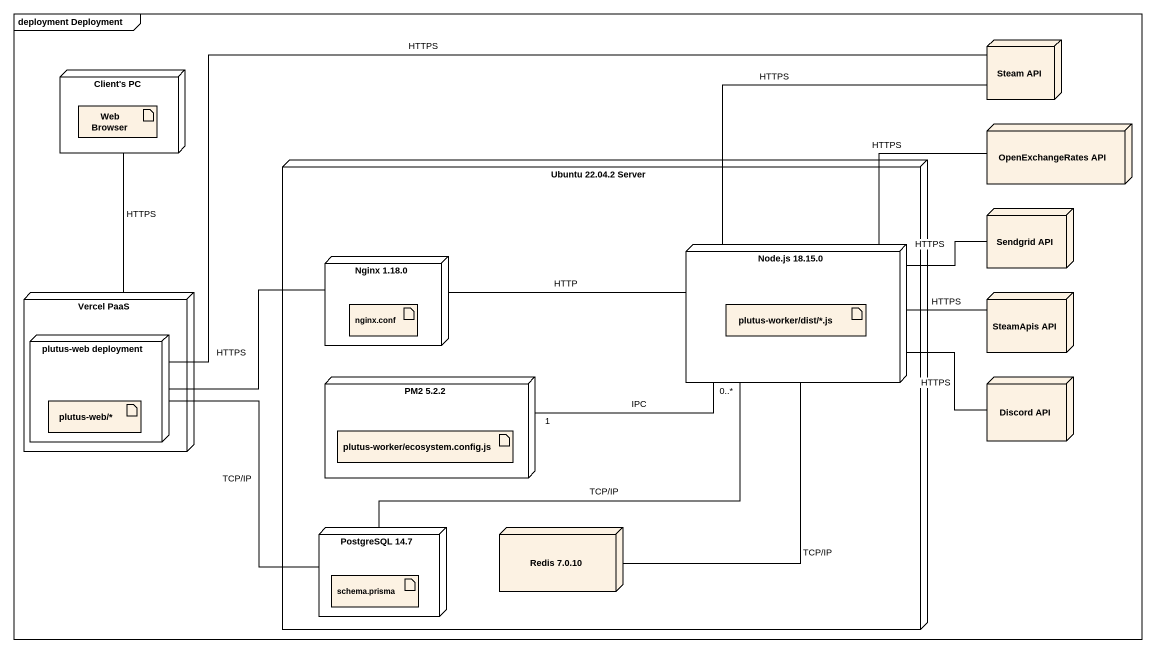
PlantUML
@startuml
mainframe deployment Deployment
node "Steam API" as Steam_API
node "Client's PC" as Client_s_PC {
  artifact "Web Browser" as Web_Browser
}
node "OpenExchangeRates API" as OpenExchangeRates_API
node "Ubuntu 22.04.2 Server" as Ubuntu_22_04_2_Server {
  node "Node.js 18.15.0" as Node_js_18_15_0 {
    artifact "plutus-worker/dist/*.js" as plutus_worker_dist_js
  }
  node "Nginx 1.18.0" as Nginx_1_18_0 {
    artifact "nginx.conf" as nginx_conf
  }
  node "PM2 5.2.2" as PM2_5_2_2 {
    artifact "plutus-worker/ecosystem.config.js" as plutus_worker_ecosystem
  }
  node "PostgreSQL 14.7" as PostgreSQL_14_7 {
    artifact "schema.prisma" as schema_prisma
  }
  node "Redis 7.0.10" as Redis_7_0_10
}
node "Sendgrid API" as Sendgrid_API
node "Vercel PaaS" as Vercel_PaaS {
  node "plutus-web deployment" as plutus_web_deployment {
    artifact "plutus-web/*" as plutus_web
  }
}
node "SteamApis API" as SteamApis_API
node "Discord API" as Discord_API
Steam_API -- Node_js_18_15_0 : HTTPS
Steam_API -left- plutus_web_deployment : HTTPS
OpenExchangeRates_API -- Node_js_18_15_0 : HTTPS
Sendgrid_API -left- Node_js_18_15_0 : HTTPS
Nginx_1_18_0 -right- Node_js_18_15_0 : HTTP
Vercel_PaaS -up- Client_s_PC : HTTPS
SteamApis_API -left- Node_js_18_15_0 : HTTPS
plutus_web_deployment -right- Nginx_1_18_0 : HTTPS
plutus_web_deployment -- PostgreSQL_14_7 : TCP/IP
PM2_5_2_2 "1" -right- "0..*" Node_js_18_15_0 : IPC
Discord_API -left- Node_js_18_15_0 : HTTPS
PostgreSQL_14_7 -up- Node_js_18_15_0 : TCP/IP
Redis_7_0_10 -up- Node_js_18_15_0 : TCP/IP
@enduml
